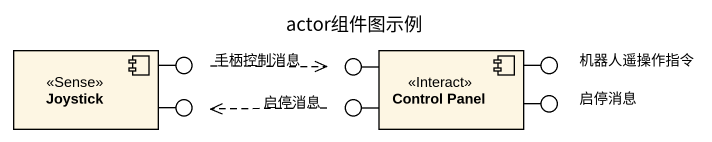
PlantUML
@startuml
title actor组件图示例
component Joystick <<Sense>>
() 手柄控制消息
() " " as lollipop1
() " " as lollipop2
() 启停消息
component "Control Panel" as Control_Panel <<Interact>>
() "启停消息" as 启停消息_2
() 机器人遥操作指令
Joystick -right- 手柄控制消息
Joystick -right- lollipop1
Control_Panel -left- lollipop2
Control_Panel -left- 启停消息
Control_Panel -right- 启停消息_2
Control_Panel -right- 机器人遥操作指令
手柄控制消息 .right.> lollipop2
启停消息 .left.> lollipop1
@enduml
